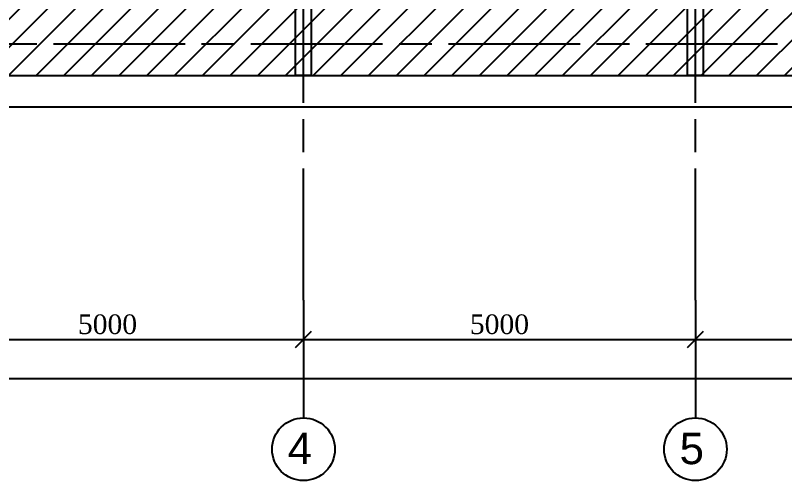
# Model space of a CAD drawing. Header units: inches. Extents: x 2870606 to 3671143, y -733551 to -473558.
# Drawn here: x 3313897 to 3323722, y -526992 to -521058 of the extents above; entities that cross this region are included whole.
import ezdxf

# ---------------------------------------------------------------- set-up
doc = ezdxf.new("R2010")
doc.units = ezdxf.units.IN
doc.header["$MEASUREMENT"] = 0
doc.linetypes.add('ACAD_ISO08W100', pattern=[36, 24, -3, 6, -3])
doc.styles.add('J~stule', font='dutch.ttf')
doc.styles.add('стиль3', font='arial.ttf', dxfattribs={"height": 250})
doc.dimstyles.new('J~style', dxfattribs={"dimscale": 100, "dimtxt": 2.5, "dimasz": 2, "dimexe": 0.55, "dimexo": 0.725, "dimtad": 1, "dimdec": 0, "dimdsep": 46, "dimtxsty": 'J~stule', "dimblk": 'OBLIQUE', "dimcen": 2, "dimdle": 0.5, "dimadec": 0, "dimazin": 0, "dimtfac": 1, "dimtdec": 0, "dimtmove": 0, "dimatfit": 3, "dimfxl": 1, "dimarcsym": 0})

# ---------------------------------------------------------------- blocks, each defined once
blk = doc.blocks.new('_Oblique')
at = {"color": 0, "linetype": 'ByBlock', "lineweight": -2}
blk.add_line((-0.5, -0.5), (0.5, 0.5), dxfattribs=at)
blk = doc.blocks.new('*D879')
at = {"color": 0, "lineweight": -2, "transparency": 16777216}
for p, q in [((3312572, -524764.5), (3312572, -525247)), ((3317572, -524764.5), (3317572, -525247)), ((3312522, -525192), (3317622, -525192))]:
    blk.add_line(p, q, dxfattribs=at)
at = {"layer": 'Defpoints', "color": 0, "lineweight": 35, "transparency": 16777216}
for p in [(3312572, -524692), (3317572, -524692), (3317572, -525192)]:
    blk.add_point(p, dxfattribs=at)
at = {"color": 0, "lineweight": -2, "transparency": 16777216, "xscale": 200, "yscale": 200, "zscale": 200, "rotation": 180}
blk.add_blockref('_Oblique', (3312572, -525192), dxfattribs=at)
at = {"color": 0, "lineweight": -2, "transparency": 16777216, "xscale": 200, "yscale": 200, "zscale": 200}
blk.add_blockref('_Oblique', (3317572, -525192), dxfattribs=at)
at = {"color": 0, "transparency": 16777216, "insert": (3315072, -524999.3), "char_height": 250, "attachment_point": 5, "style": 'J~stule'}
blk.add_mtext('5000', dxfattribs=at)
blk = doc.blocks.new('*D880')
at = {"color": 0, "lineweight": -2, "transparency": 16777216}
for p, q in [((3317572, -524764.5), (3317572, -525247)), ((3322572, -524764.5), (3322572, -525247)), ((3317522, -525192), (3322622, -525192))]:
    blk.add_line(p, q, dxfattribs=at)
at = {"layer": 'Defpoints', "color": 0, "lineweight": 35, "transparency": 16777216}
for p in [(3317572, -524692), (3322572, -524692), (3322572, -525192)]:
    blk.add_point(p, dxfattribs=at)
at = {"color": 0, "lineweight": -2, "transparency": 16777216, "xscale": 200, "yscale": 200, "zscale": 200, "rotation": 180}
blk.add_blockref('_Oblique', (3317572, -525192), dxfattribs=at)
at = {"color": 0, "lineweight": -2, "transparency": 16777216, "xscale": 200, "yscale": 200, "zscale": 200}
blk.add_blockref('_Oblique', (3322572, -525192), dxfattribs=at)
at = {"color": 0, "transparency": 16777216, "insert": (3320072, -524999.3), "char_height": 250, "attachment_point": 5, "style": 'J~stule'}
blk.add_mtext('5000', dxfattribs=at)
blk = doc.blocks.new('*D881')
at = {"color": 0, "lineweight": -2, "transparency": 16777216}
for p, q in [((3322572, -524764.5), (3322572, -525247)), ((3327572, -524764.5), (3327572, -525247)), ((3322522, -525192), (3327622, -525192))]:
    blk.add_line(p, q, dxfattribs=at)
at = {"layer": 'Defpoints', "color": 0, "lineweight": 35, "transparency": 16777216}
for p in [(3322572, -524692), (3327572, -524692), (3327572, -525192)]:
    blk.add_point(p, dxfattribs=at)
at = {"color": 0, "lineweight": -2, "transparency": 16777216, "xscale": 200, "yscale": 200, "zscale": 200, "rotation": 180}
blk.add_blockref('_Oblique', (3322572, -525192), dxfattribs=at)
at = {"color": 0, "lineweight": -2, "transparency": 16777216, "xscale": 200, "yscale": 200, "zscale": 200}
blk.add_blockref('_Oblique', (3327572, -525192), dxfattribs=at)
at = {"color": 0, "transparency": 16777216, "insert": (3325072, -524999.3), "char_height": 250, "attachment_point": 5, "style": 'J~stule'}
blk.add_mtext('5000', dxfattribs=at)
blk = doc.blocks.new('*D889')
at = {"color": 0, "lineweight": -2, "transparency": 16777216}
for p, q in [((3303572, -524764.5), (3303572, -525747)), ((3363572, -524764.5), (3363572, -525747)), ((3363622, -525692), (3303522, -525692))]:
    blk.add_line(p, q, dxfattribs=at)
at = {"layer": 'Defpoints', "color": 0, "lineweight": 35, "transparency": 16777216}
for p in [(3303572, -524692), (3363572, -524692), (3303572, -525692)]:
    blk.add_point(p, dxfattribs=at)
at = {"color": 0, "lineweight": -2, "transparency": 16777216, "xscale": 200, "yscale": 200, "zscale": 200, "rotation": 180}
blk.add_blockref('_Oblique', (3303572, -525692), dxfattribs=at)
at = {"color": 0, "lineweight": -2, "transparency": 16777216, "xscale": 200, "yscale": 200, "zscale": 200}
blk.add_blockref('_Oblique', (3363572, -525692), dxfattribs=at)
at = {"color": 0, "transparency": 16777216, "insert": (3333572, -525502), "char_height": 250, "attachment_point": 5, "style": 'J~stule'}
blk.add_mtext('60000', dxfattribs=at)

msp = doc.modelspace()

# ---------------------------------------------------------------- hatches: boundary and pattern name
h = msp.add_hatch()
h.set_pattern_fill('ANSI31', color=72, scale=2000)
h.set_pattern_definition([(45, (282335.31, 104568.67), (-176.776695, 176.776695), [])])
h.paths.add_polyline_path([(3327372.01, -518623.13), (3309772.01, -518623.13), (3309772.01, -521823.13), (3327372.01, -521823.13)])

# ---------------------------------------------------------------- linework, layer by layer
at = {"color": 252, "linetype": 'ACAD_ISO08W100', "ltscale": 70}
for p, q in [((3317572.01, -524692.02), (3317572.01, -496403.85)), ((3322572.01, -524692.02), (3322572.01, -496403.85)), ((3366460.93, -521423.13), (3300567.24, -521423.13))]:
    msp.add_line(p, q, dxfattribs=at)
for p, q in [((3309772.01, -521823.13), (3327372.01, -521823.13)), ((3309372.01, -522223.13), (3327772.01, -522223.13))]:
    msp.add_line(p, q)
at = {"linetype": 'Continuous'}
for p, q in [((3317572.01, -524692.02), (3317572.01, -526192.02)), ((3322572.01, -524692.02), (3322572.01, -526192.02))]:
    msp.add_line(p, q, dxfattribs=at)
for points in [[(3317472.01, -518623.13), (3317672.01, -518623.13), (3317672.01, -521824.94), (3317472.01, -521821.32)], [(3322472.01, -518623.13), (3322672.01, -518623.13), (3322672.01, -521823.13), (3322472.01, -521823.13)]]:
    msp.add_lwpolyline(points, close=True)
for centre in [(3317572.01, -526592.02), (3322572.01, -526592.02)]:
    msp.add_circle(centre, 400, dxfattribs=at)

# ---------------------------------------------------------------- texts
at = {"linetype": 'Continuous', "char_height": 400, "attachment_point": 2, "style": 'стиль3'}
for s, insert in [('4', (3317525.73, -526382.35)), ('5', (3322525.73, -526382.35))]:
    msp.add_mtext(s, dxfattribs=dict(at, insert=insert))

# ---------------------------------------------------------------- dimensions: what is measured, and where the dimension line sits
for base, p1, p2, picture, middle in [((3303572.01, -525692.02), (3363572.01, -524692.02), (3303572.01, -524692.02), '*D889', (3333572.01, -525502.01)), ((3317572.01, -525192.02), (3312572.01, -524692.02), (3317572.01, -524692.02), '*D879', (3315072.01, -524999.32)), ((3322572.01, -525192.02), (3317572.01, -524692.02), (3322572.01, -524692.02), '*D880', (3320072.01, -524999.32)), ((3327572.01, -525192.02), (3322572.01, -524692.02), (3327572.01, -524692.02), '*D881', (3325072.01, -524999.32))]:
    dim = msp.add_linear_dim(base=base, p1=p1, p2=p2, dimstyle='J~style', override={"dimdec": 1, "dimtdec": 1})
    dim.commit()
    dim.dimension.update_dxf_attribs({"geometry": picture, "text_midpoint": middle})

doc.saveas('drawing.dxf')
